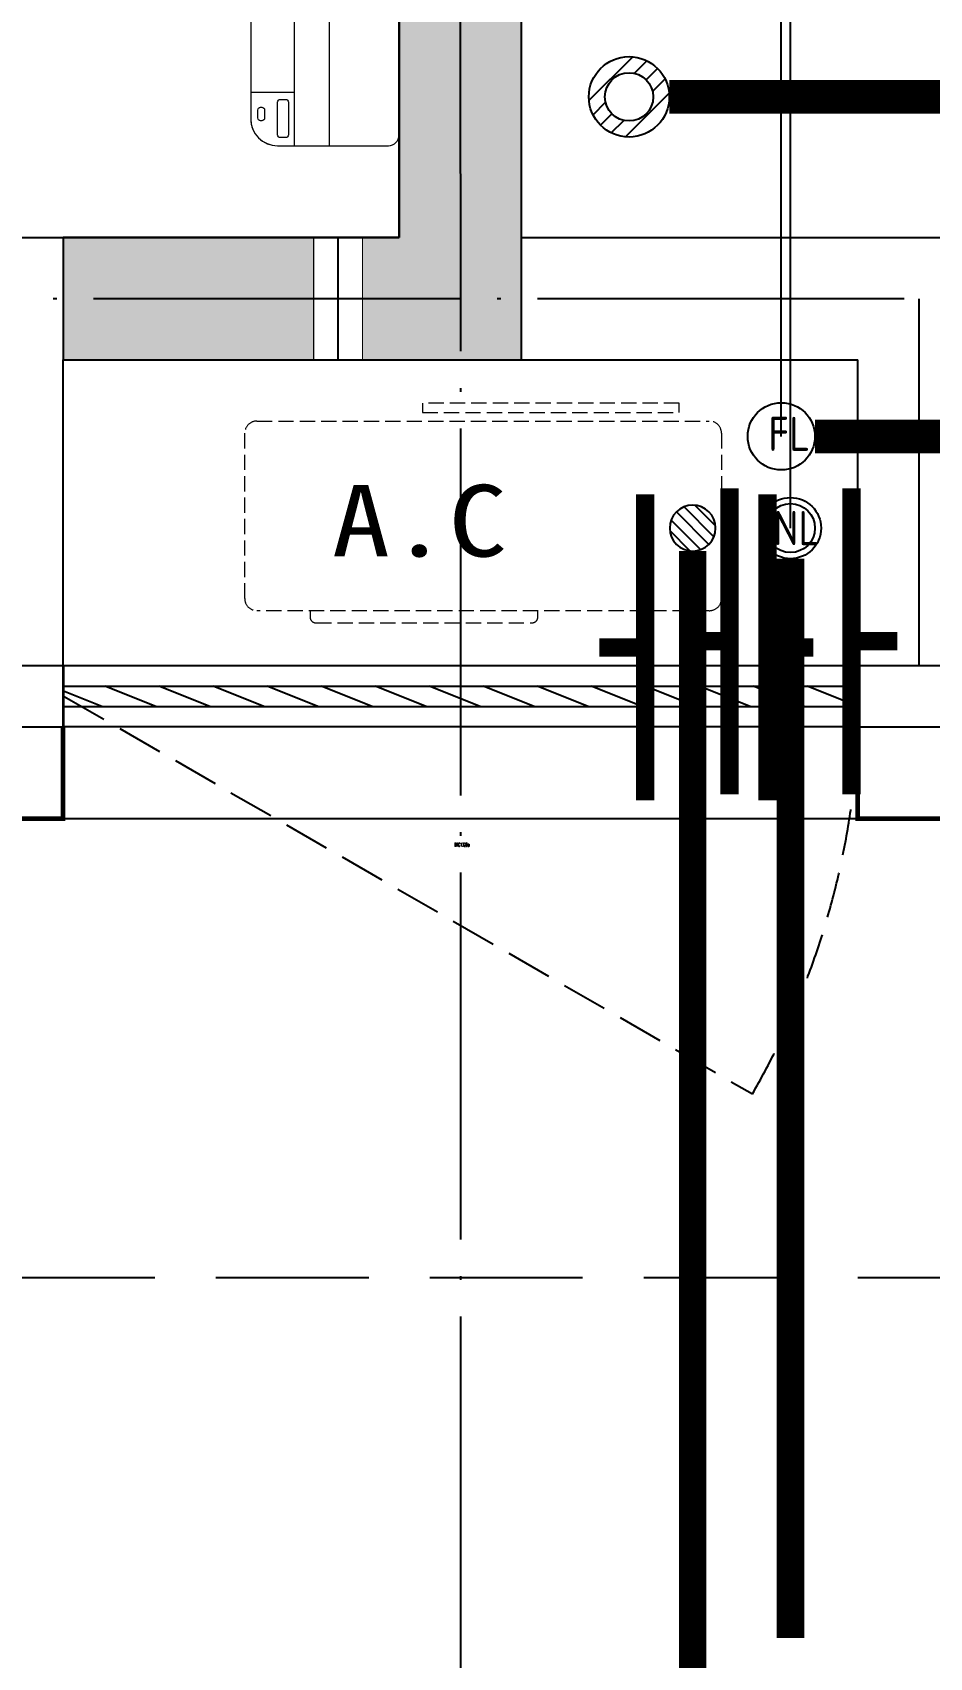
# Model space of a CAD drawing. Extents: x 27938 to 1507990, y 110129 to 923079.
# Drawn here: x 842917 to 844384, y 671036 to 673692 of the extents above; entities that cross this region are included whole.
import ezdxf

# ---------------------------------------------------------------- set-up
doc = ezdxf.new("R2010")
doc.units = 0
doc.header["$LTSCALE"] = 1000
doc.header["$MEASUREMENT"] = 0
doc.linetypes.add('DASH', pattern=[0.35, 0.25, -0.1])
doc.linetypes.add('DOTE', pattern=[2.42, 2, -0.2, 0.02, -0.2])
for name, color, linetype in [('COLUMN', 9, 'Continuous'), ('DIM_不分区给水', 3, 'Continuous'), ('DIM_凝结', 150, 'Continuous'), ('DIM_废水', 31, 'Continuous'), ('DOTE', 1, 'Continuous'), ('EQUIP_地漏', 7, 'Continuous'), ('PIPE-凝结', 150, 'N'), ('PIPE-废水', 31, 'TG_F'), ('PUB_HATCH', 8, 'Continuous'), ('PUB_TEXT', 4, 'Continuous'), ('VALVE_凝结', 7, 'Continuous'), ('VPIPE-凝结', 150, 'N'), ('VPIPE-废水', 31, 'Continuous'), ('WALL', 9, 'Continuous'), ('WINDOW', 4, 'Continuous'), ('WINDOW_TEXT', 7, 'Continuous'), ('卫生间', 6, 'Continuous'), ('机电标识类', 1, 'Continuous'), ('看线', 251, 'Continuous')]:
    doc.layers.add(name, color=color, linetype=linetype)
for name, color, linetype, lineweight in [('平面-空调室内机', 176, 'Continuous', 9), ('平面-空调预留孔', 173, 'Continuous', 15), ('空调', 76, 'Continuous', 13)]:
    doc.layers.add(name, color=color, linetype=linetype, lineweight=lineweight)
doc.styles.add('_TCH_WINDOW', font='SIMPLEX.shx', dxfattribs={"width": 0.7, "height": 3.5, "bigfont": 'GBCBIG.shx'})
doc.styles.get("Standard").update_dxf_attribs({"font": 'gbenor.shx', "bigfont": 'gbcbig.shx'})
doc.styles.add('TG_LINETYPE', font='SIMPLEX', dxfattribs={"width": 0.8, "height": 3, "bigfont": 'HZTXT'})
doc.styles.add('黑体', font='simhei.ttf')
doc.linetypes.add('N', pattern='A,3,-0.2,["N",Standard,S=0.25,R=0,X=-0.1,Y=-0.115],-0.2', length=3.4)
doc.linetypes.add('TG_F', pattern='A,2,-0.3,["F",TG_LINETYPE,S=0.1,R=0,X=-0.23,Y=-0.15],0', length=2.3)

# ---------------------------------------------------------------- blocks, each defined once
blk = doc.blocks.new('A$C148B7D8E')
at = {"layer": '卫生间', "color": 159, "linetype": 'DASH', "true_color": 0x22346e}
blk.add_lwpolyline([(9400.3, 15400), (7700, 15400), (7700, 10800), (7300, 10800), (7300, 10000), (900, 10000), (900, 9000), (-900, 9000), (-900, -900), (1750, -900), (1750, -2100), (23450, -2100), (23450, -900), (25100, -900)], dxfattribs=at)
blk = doc.blocks.new('GFDGFSDFGD')
at = {"layer": 'PUB_HATCH'}
blk.add_hatch(color=0, dxfattribs=at).paths.add_polyline_path([(435666.6, 364323.7), (436416.6, 364323.7), (436416.6, 365973.7), (436216.6, 365973.7), (436216.6, 364523.7), (435666.6, 364523.7)])
at = {"layer": 'COLUMN', "color": 0}
for p, q in [((436216.6, 365973.7), (436216.6, 364523.7)), ((436416.6, 364323.7), (436416.6, 365973.7)), ((436216.6, 364523.7), (435666.6, 364523.7)), ((435666.6, 364523.7), (435666.6, 364323.7)), ((435666.6, 364323.7), (436416.6, 364323.7))]:
    blk.add_line(p, q, dxfattribs=at)
blk = doc.blocks.new('dongkong')
blk.add_wipeout([(-603756, 210771), (-603756, 210570.8), (-603836, 210570.8), (-603836, 210771)])
at = {"layer": '机电标识类', "color": 250, "linetype": 'DASH', "ltscale": 400}
for p, q in [((-603796, 210771), (-603796, 210570.8)), ((-603896, 210670.7), (-603696, 210670.7))]:
    blk.add_line(p, q, dxfattribs=at)
at = {"layer": '空调', "color": 6, "linetype": 'DASH', "const_width": 2}
blk.add_lwpolyline([(-603756, 210771), (-603756, 210570.8), (-603836, 210570.8), (-603836, 210771)], close=True, dxfattribs=at)
blk = doc.blocks.new('A$C001338C2')
for p, q in [((845, 303.6), (55, 303.6)), ((109.1, 214.8), (109.1, 303.6)), ((0, 248.6), (0, 22)), ((900, 22), (900, 248.6)), ((22, 0), (878, 0))]:
    blk.add_line(p, q)
at = {"lineweight": 5}
for p, q in [((900, 214.8), (0, 214.8)), ((900, 143.2), (0, 143.2))]:
    blk.add_line(p, q, dxfattribs=at)
for points in [[(73.1, 275), (56.8, 275, -0.414214), (51.3, 280.5), (51.3, 283.4, -0.414214), (56.8, 288.9), (73.1, 288.9, -0.414214), (78.6, 283.4), (78.6, 280.5, -0.414214)], [(89.2, 226.4), (22.2, 226.4, -0.414214), (16.7, 231.9), (16.7, 243.1, -0.414214), (22.2, 248.6), (89.2, 248.6, -0.414214), (94.7, 243.1), (94.7, 231.9, -0.414214)]]:
    blk.add_lwpolyline(points, format="xyb", close=True)
for centre, radius, start, end in [((55, 248.6), 55, 90, 180), ((845, 248.6), 55, 360, 90), ((22, 22), 22, 180, 270), ((878, 22), 22, 270, 360)]:
    blk.add_arc(centre, radius, start, end)
blk = doc.blocks.new('$TwtSys$00000141')
at = {"color": 1}
for p, q in [((-47.1, 3.8), (-5, 45.9)), ((-47.1, 3.8), (-5, 45.9)), ((-43.6, -17.5), (17.5, 43.6)), ((-43.6, -17.5), (17.5, 43.6)), ((-33.2, -33.2), (33.2, 33.2)), ((-33.2, -33.2), (33.2, 33.2)), ((-16.2, -43.5), (43.8, 16.4)), ((-16.2, -43.5), (43.8, 16.4)), ((5.7, -46.1), (46.1, -5.7)), ((5.7, -46.1), (46.1, -5.7))]:
    blk.add_line(p, q, dxfattribs=at)
blk.add_circle((0, 0), 47, dxfattribs=at)
blk.add_circle((0, 0), 47, dxfattribs=at)
blk = doc.blocks.new('$TwtSys$00000543')
for p, q in [((-93.6, -8.5), (8.5, 93.6)), ((12.5, 55), (41.7, 84.2)), ((39.9, 39.9), (66.5, 66.5)), ((55, 12.5), (84.2, 41.7)), ((-8.5, -93.6), (93.6, 8.5)), ((-84.2, -41.7), (-55, -12.5)), ((-66.5, -66.5), (-39.9, -39.9)), ((-41.7, -84.2), (-12.5, -55))]:
    blk.add_line(p, q)
for radius in [94, 56.4]:
    blk.add_circle((0, 0), radius)
blk = doc.blocks.new('gsergvr')
at = {"layer": '平面-空调预留孔', "linetype": 'DASH', "ltscale": 0.1}
for p, q in [((34075.4, 17176.2), (34075.4, 17166.2)), ((34448.2, 17166.2), (34448.2, 17176.2)), ((34085.4, 17156.2), (34438.2, 17156.2))]:
    blk.add_line(p, q, dxfattribs=at)
blk.add_lwpolyline([(34679.3, 17515.3), (34259.5, 17515.3), (34259.5, 17500.2), (34679.3, 17500.2)], close=True, dxfattribs=at)
blk.add_lwpolyline([(34728.6, 17176.2), (33988.6, 17176.2, -0.414214), (33968.6, 17196.2), (33968.6, 17466.2, -0.414214), (33988.6, 17486.2), (34728.6, 17486.2, -0.414214), (34748.6, 17466.2), (34748.6, 17196.2, -0.414214)], format="xyb", close=True, dxfattribs=at)
for centre, start, end in [((34085.4, 17166.2), 180, 270), ((34438.2, 17166.2), 270, 0)]:
    blk.add_arc(centre, 10, start, end, dxfattribs=at)
at = {"layer": '平面-空调预留孔', "color": 251, "linetype": 'DASH', "ltscale": 0.1, "true_color": 0x636466, "style": '黑体', "width": 1.2}
blk.add_text('A.C', height=117.05, dxfattribs=at).set_placement((34110.9, 17264.8))
blk = doc.blocks.new('rtyryrtyeeretee')
at = {"layer": '平面-空调预留孔'}
blk.add_blockref('gsergvr', (635673.5, 326705.8), dxfattribs=at)
blk = doc.blocks.new('GDGDRGDGDRGDR')
blk.add_blockref('rtyryrtyeeretee', (-233678.3, 97240.1))
blk = doc.blocks.new('$WINLIB2D$00000039')
at = {"color": 0}
for points in [[(-0.5, 0.5), (-0.5, -0.5)], [(0.5, 0.5), (-0.5, 0.5)], [(0.5, -0.5), (0.5, 0.5)], [(-0.5, 0.1667), (0.5, 0.1667)], [(-0.3839, -0.1667), (-0.448, 0.1667)], [(-0.3159, -0.1667), (-0.38, 0.1667)], [(-0.2479, -0.1667), (-0.312, 0.1667)], [(-0.1799, -0.1667), (-0.244, 0.1667)], [(-0.1119, -0.1667), (-0.176, 0.1667)], [(-0.0439, -0.1667), (-0.108, 0.1667)], [(0.0241, -0.1667), (-0.04, 0.1667)], [(0.0921, -0.1667), (0.028, 0.1667)], [(0.16, -0.1667), (0.0959, 0.1667)], [(0.228, -0.1667), (0.1639, 0.1667)], [(0.296, -0.1667), (0.2319, 0.1667)], [(0.364, -0.1667), (0.2999, 0.1667)], [(0.432, -0.1667), (0.3679, 0.1667)], [(0.5, -0.1667), (0.4359, 0.1667)], [(-0.4519, -0.1667), (-0.5, 0.0836)], [(-0.5, -0.1667), (0.5, -0.1667)], [(0.5, -0.5), (-0.5, -0.5)]]:
    blk.add_lwpolyline(points, dxfattribs=at)
blk = doc.blocks.new('$VALVE$00000553')
at = {"const_width": 30}
for points in [[(0, 100), (0, 175)], [(0, 100), (-250, 100), (-250, 100)], [(0, 100), (250, 100), (250, 100)], [(-250, -100), (-250, -100), (0, -100)], [(250, -100), (250, -100), (0, -100)], [(0, -175), (0, -100)]]:
    blk.add_lwpolyline(points, dxfattribs=at)

msp = doc.modelspace()

# ---------------------------------------------------------------- hatches: boundary and pattern name
at = {"layer": 'PIPE-凝结'}
for points in [[(843996.6, 671382.2), (843974.1, 671382.2), (843974.1, 671372.9)], [(843996.6, 671382.2), (843980.7, 671366.3), (843974.1, 671372.9)]]:
    msp.add_hatch(color=256, dxfattribs=at).paths.add_polyline_path(points)

# ---------------------------------------------------------------- linework, layer by layer
at = {"color": 8, "const_width": 8}
for points in [[(842966.6, 672557.2), (842966.6, 672407.2), (842666.6, 672407.2), (842666.6, 672557.2)], [(844566.6, 672557.2), (844566.6, 672407.2), (844266.6, 672407.2), (844266.6, 672557.2)]]:
    msp.add_lwpolyline(points, dxfattribs=at)
at = {"layer": 'DIM_不分区给水'}
msp.add_line((850104.1, 672657.2), (829184.1, 672657.2), dxfattribs=at)
at = {"layer": 'DOTE', "color": 169, "linetype": 'DOTE', "ltscale": 0.3}
msp.add_line((879916.6, 672657.2), (825916.6, 672657.2), dxfattribs=at)
at = {"layer": 'PIPE-凝结', "ltscale": 0.5, "const_width": 45}
msp.add_lwpolyline([(844156.6, 671222.2), (844156.6, 671067.8)], dxfattribs=at)
at = {"layer": 'VPIPE-凝结', "color": 8}
msp.add_circle((844156.6, 672882.2), 40, dxfattribs=at)
at = {"layer": 'VPIPE-废水', "color": 8}
msp.add_circle((844141.6, 673032.2), 55, dxfattribs=at)
at = {"layer": 'WALL', "color": 8}
for p, q in [((844266.6, 672557.2), (844266.6, 672657.2)), ((844266.6, 672557.2), (844266.6, 672657.2)), ((842666.6, 672557.2), (842966.6, 672557.2)), ((844266.6, 672557.2), (844466.6, 672557.2))]:
    msp.add_line(p, q, dxfattribs=at)
at = {"layer": 'WINDOW', "color": 8, "linetype": 'DASH', "ltscale": 0.3}
msp.add_lwpolyline([(842968.5, 672607.2), (844094.3, 671957.2, 0.131652), (844268.5, 672607.2)], format="xyb", dxfattribs=at)
msp.add_lwpolyline([(842968.5, 672607.2), (844094.3, 671957.2, 0.131652), (844268.5, 672607.2)], format="xyb", dxfattribs=at)
at = {"layer": '看线', "color": 8, "ltscale": 0.5}
msp.add_lwpolyline([(844266.6, 672407.2), (842966.6, 672407.2)], dxfattribs=at)

# ---------------------------------------------------------------- block references
at = {"color": 8}
for name, p in [('A$C148B7D8E', (827816.6, 673757.2)), ('GFDGFSDFGD', (407300, 308833.4))]:
    msp.add_blockref(name, p, dxfattribs=at)
at = {"layer": 'EQUIP_地漏', "color": 8, "xscale": 0.7000000000000001, "yscale": 0.7000000000000001, "zscale": 0.7000000000000001}
msp.add_blockref('$TwtSys$00000543', (843892.5, 673587.2), dxfattribs=at)
at = {"layer": 'EQUIP_地漏', "color": 8, "xscale": 0.8, "yscale": -0.8, "zscale": 0.8, "rotation": 179.999999999993}
msp.add_blockref('$TwtSys$00000141', (843996.6, 672882.2), dxfattribs=at)
at = {"layer": 'WINDOW', "color": 8}
ref = msp.add_blockref('$WINLIB2D$00000039', (843617.5, 672607.2), dxfattribs=dict(at, xscale=1299.999999983003, yscale=100, zscale=1299.999999983003))
ref.add_attrib('A', 'BYC1320a', (843607, 672361.7), dxfattribs={"layer": 'WINDOW_TEXT', "color": 8, "ltscale": 0.5, "height": 5.95, "style": '_TCH_WINDOW', "width": 0.494118})
ref = msp.add_blockref('$WINLIB2D$00000039', (843617.5, 672607.2), dxfattribs=dict(at, xscale=1299.999999983003, yscale=100, zscale=1299.999999983003))
ref.add_attrib('A', 'BYC1320a', (843607, 672361.7), dxfattribs={"layer": 'WINDOW_TEXT', "color": 8, "ltscale": 0.5, "height": 5.95, "style": '_TCH_WINDOW', "width": 0.494118})
at = {"layer": '平面-空调预留孔', "color": 8, "xscale": 0.800000000046565, "yscale": 0.800000000046565, "zscale": 0.800000000046565, "rotation": 90.00000023343017}
msp.add_blockref('A$C001338C2', (843516.4, 673507.2), dxfattribs=at)

# ---------------------------------------------------------------- next in the draw order: block references
at = {"layer": '平面-空调室内机', "color": 8, "ltscale": 0.3, "xscale": -1, "rotation": 180}
msp.add_blockref('dongkong', (1447212.5, 883928), dxfattribs=at)

# ---------------------------------------------------------------- next in the draw order: block references
at = {"color": 8}
msp.add_blockref('GDGDRGDGDRGDR', (407300, 231625.1), dxfattribs=at)

# ---------------------------------------------------------------- next in the draw order: linework, layer by layer
at = {"layer": 'DIM_凝结'}
msp.add_line((844156.6, 672882.2), (844156.6, 674837.1), dxfattribs=at)
at = {"layer": 'DIM_废水'}
msp.add_line((844141.6, 673032.2), (844141.6, 675358), dxfattribs=at)
at = {"layer": 'DOTE', "color": 169, "linetype": 'DOTE', "ltscale": 0.3}
for p, q in [((843616.4, 681757.2), (843616.6, 666975.2)), ((879916.6, 673257.2), (825916.6, 673257.2)), ((844366.5, 673257.2), (844366.6, 672657.2)), ((844366.5, 673257.2), (844366.6, 672657.2))]:
    msp.add_line(p, q, dxfattribs=at)
at = {"layer": 'PIPE-凝结', "ltscale": 0.5, "const_width": 45}
for points in [[(843996.6, 672844.6), (843996.6, 671382.2)], [(843996.6, 672844.6), (843996.6, 670207.2)], [(844156.6, 672832.2), (844156.6, 671222.2)], [(844156.6, 672832.2), (844156.6, 671222.2)]]:
    msp.add_lwpolyline(points, dxfattribs=at)
at = {"layer": 'PIPE-废水', "ltscale": 0.5, "const_width": 55}
for points in [[(844791.6, 673587.2), (843958.3, 673587.2)], [(844791.6, 673587.2), (843958.3, 673587.2)], [(844491.6, 673032.2), (844196.6, 673032.2)], [(844491.6, 673032.2), (844196.6, 673032.2)]]:
    msp.add_lwpolyline(points, dxfattribs=at)
at = {"layer": 'VPIPE-凝结'}
msp.add_circle((844156.6, 672882.2), 50, dxfattribs=at)
msp.add_circle((844156.6, 672882.2), 50, dxfattribs=at)
at = {"layer": 'VPIPE-凝结', "color": 8}
msp.add_circle((844156.6, 672882.2), 40, dxfattribs=at)
at = {"layer": 'VPIPE-废水'}
msp.add_circle((844141.6, 673032.2), 55, dxfattribs=at)
msp.add_circle((844141.6, 673032.2), 55, dxfattribs=at)
at = {"layer": 'VPIPE-废水', "color": 8}
msp.add_circle((844141.6, 673032.2), 55, dxfattribs=at)
at = {"layer": 'WALL', "color": 8}
for p, q in [((843516.6, 673357.2), (843516.6, 674457.2)), ((843716.6, 673357.2), (843716.6, 674357.2)), ((843716.6, 673357.2), (843716.6, 674357.2)), ((842766.6, 673357.2), (843516.6, 673357.2)), ((843716.6, 673357.2), (844466.6, 673357.2)), ((843716.6, 673357.2), (844466.6, 673357.2)), ((842966.6, 673157.2), (843616.6, 673157.2)), ((842966.6, 672557.2), (842966.6, 673157.2)), ((842966.6, 672557.2), (842966.6, 673157.2)), ((843616.6, 673157.2), (844266.6, 673157.2)), ((843616.6, 673157.2), (844266.6, 673157.2)), ((844266.6, 672657.2), (844266.6, 673157.2)), ((844266.6, 672657.2), (844266.6, 673157.2))]:
    msp.add_line(p, q, dxfattribs=at)

# ---------------------------------------------------------------- next in the draw order: block references
at = {"layer": 'EQUIP_地漏', "color": 8, "xscale": 0.7000000000000001, "yscale": 0.7000000000000001, "zscale": 0.7000000000000001}
msp.add_blockref('$TwtSys$00000543', (843892.5, 673587.2), dxfattribs=at)
at = {"layer": 'EQUIP_地漏', "color": 8, "xscale": 0.8, "yscale": -0.8, "zscale": 0.8, "rotation": 179.999999999993}
msp.add_blockref('$TwtSys$00000141', (843996.6, 672882.2), dxfattribs=at)
at = {"layer": 'VALVE_凝结', "xscale": -1}
for p, rotation in [((844019.1, 672687.2), 269.9999994142191), ((844156.6, 672697.2), 270)]:
    msp.add_blockref('$VALVE$00000553', p, dxfattribs=dict(at, rotation=rotation))
at = {"layer": '平面-空调预留孔', "color": 8, "xscale": 0.800000000046565, "yscale": 0.800000000046565, "zscale": 0.800000000046565, "rotation": 90.00000023343014}
msp.add_blockref('A$C001338C2', (843516.4, 673507.2), dxfattribs=at)

# ---------------------------------------------------------------- next in the draw order: texts
at = {"layer": 'PUB_TEXT', "color": 8}
for s, p in [('FL', (844120.3, 673008.3)), ('FL', (844120.3, 673008.3)), ('NL', (844128.6, 672854.2)), ('NL', (844128.6, 672854.2))]:
    msp.add_text(s, height=56, dxfattribs=at).set_placement(p)

# ---------------------------------------------------------------- next in the draw order: block references
at = {"layer": '平面-空调室内机', "color": 8, "ltscale": 0.3, "xscale": -1, "rotation": 180}
msp.add_blockref('dongkong', (1447212.5, 883928), dxfattribs=at)

# ---------------------------------------------------------------- next in the draw order: linework, layer by layer
at = {"layer": 'WALL', "color": 8}
for p, q in [((843516.6, 673357.2), (843516.6, 674457.2)), ((842766.6, 673357.2), (843516.6, 673357.2)), ((842966.6, 673157.2), (843616.6, 673157.2))]:
    msp.add_line(p, q, dxfattribs=at)

doc.saveas('drawing.dxf')
